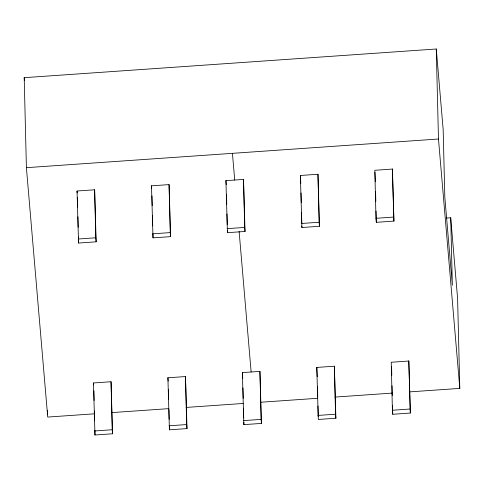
<?xml version="1.0" encoding="UTF-8"?>
<svg xmlns="http://www.w3.org/2000/svg" width="484" height="484" viewBox="0 0 484 484"><rect width="100%" height="100%" fill="white"/><g stroke="black" fill="none" stroke-linecap="round" stroke-linejoin="round"><path stroke-width="0.73" d="M94.35 413.82L47.728 417.063L26.402 167.676L24.2 77.676L436.272 48.999L443.169 129.615L444.814 197.115L452.358 285.282L450.707 217.782L446.309 218.084M26.402 167.676L438.474 139.005L436.272 48.999M77.041 191.011L94.628 189.788L96.147 241.819L78.559 243.041L77.041 191.011L77.216 193.025M151.486 185.832L169.067 184.61L170.586 236.64L153.005 237.862L151.486 185.832L151.716 188.518M225.925 180.653L243.512 179.431L245.031 231.461L227.444 232.683L225.925 180.653L226.27 184.682M300.37 175.474L317.958 174.252L319.47 226.282L301.889 227.504L300.37 175.474L300.806 183.254M392.397 169.067L374.816 170.295L375.983 218.296L376.328 222.325L393.916 221.103L392.397 169.067L393.916 221.103M78.214 239.011L95.802 237.789L94.628 189.788M152.66 233.832L170.241 232.61L169.067 184.61M227.099 228.654L244.686 227.432L243.512 179.431M301.544 223.475L319.125 222.253L317.958 174.252M375.983 218.296L393.571 217.068M93.454 382.965L111.042 381.743L112.56 433.773L94.973 435.001L93.454 382.965L93.63 384.98M167.9 377.786L185.487 376.564L187.006 428.594L169.418 429.816L167.9 377.786L168.19 381.144M242.345 372.607L259.926 371.385L261.445 423.415L243.863 424.637L242.345 372.607L242.726 378.137M316.784 367.429L334.371 366.206L335.89 418.236L318.303 419.459L316.784 367.429L317.256 376.709M408.811 361.028L391.229 362.25L392.403 410.25L392.748 414.28L410.329 413.058L408.811 361.028L410.329 413.058M111.641 412.616L168.789 408.641M186.086 407.437L243.234 403.462M260.531 402.258L317.679 398.284M334.976 397.08L392.125 393.105M409.422 391.901L459.8 388.392L457.598 298.392L450.707 217.782M94.628 430.966L112.215 429.744L111.042 381.743M169.073 425.787L186.661 424.565L185.487 376.564M243.519 420.608L261.1 419.386L259.926 371.385M317.958 415.429L335.545 414.207L334.371 366.206M392.403 410.25L409.984 409.022M438.474 139.005L459.8 388.392M374.985 172.31L375.342 181.827M319.125 222.253L319.47 226.282M335.545 414.207L335.89 418.236M244.686 227.432L245.031 231.461M261.1 419.386L261.445 423.415M232.435 153.337L234.722 180.042M239.114 231.431L251.136 371.996M170.241 232.61L170.586 236.64M186.661 424.565L187.006 428.594M95.802 237.789L96.147 241.819M112.215 429.744L112.56 433.773M24.2 77.676L24.46 80.689M391.574 366.279L391.792 375.281M392.052 385.778L392.288 395.531M392.524 405.277L392.748 414.28M375.578 191.573L375.82 201.326M376.056 211.072L376.328 222.325M317.498 386.456L317.752 396.959M317.976 405.961L318.23 416.458M301.042 193.001L301.284 202.754M301.52 212.506L301.78 223.003M301.853 226.004L301.889 227.504M242.962 387.89L243.216 398.386M243.458 408.139L243.694 417.892M243.803 422.387L243.863 424.637M226.512 194.435L226.748 204.181M226.984 213.934L227.244 224.431M227.389 230.432L227.444 232.683M168.426 389.317L168.668 399.07M168.922 409.567L169.158 419.319M169.346 426.815L169.418 429.816M151.976 195.863L152.212 205.615M152.454 215.362L152.708 225.865M152.908 234.111L153.005 237.862M93.896 390.745L94.132 400.498M94.386 411.001L94.628 420.747M94.864 430.5L94.973 435.001M77.44 197.291L77.682 207.043M77.918 216.796L78.172 227.292M78.414 237.045L78.559 243.041M47.559 410.317L47.674 414.812"/></g></svg>
